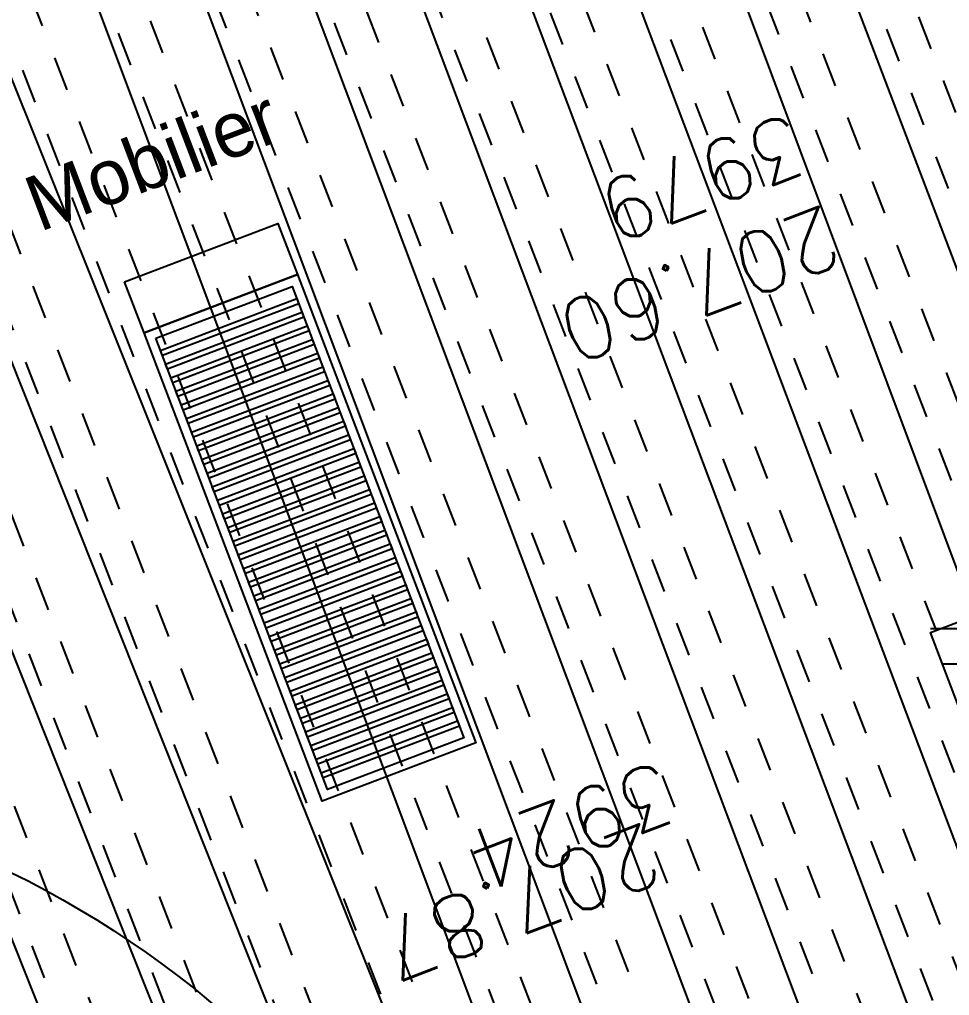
# Model space of a CAD drawing. Header units: centimetres. Extents: x 212517 to 243222, y -357108 to -330212.
# Drawn here: x 223902 to 224412, y -347711 to -347175 of the extents above; entities that cross this region are included whole.
import ezdxf
from ezdxf.enums import TextEntityAlignment as Align
from ezdxf.lldxf.tags import DXFTag

# ---------------------------------------------------------------- set-up
doc = ezdxf.new("R2010")
doc.units = ezdxf.units.CM
for name, color, linetype, plot in [('Fond topo - N', 252, 'Continuous', False), ('Fond topo - NCACHE', 252, 'Continuous', False), ('Fond topo - ZCACHE', 252, 'Continuous', False)]:
    doc.layers.add(name, color=color, linetype=linetype, plot=plot)
doc.layers.add('Fond topo - P', color=252, linetype='Continuous', lineweight=50)
for name, color, linetype in [('Fond topo - Z_500', 252, 'Continuous'), ('prlm-VRD', 2, 'Continuous'), ('SA - bât A-B', 252, 'Continuous'), ('SA - couvre sol', 252, 'Continuous'), ('SA - ECL-réso', 252, 'Eclairage public'), ('SA - platelage bois', 252, 'Continuous')]:
    doc.layers.add(name, color=color, linetype=linetype)
doc.styles.add('Arial', font='arial.ttf')
doc.styles.add('Lignes', font='arial.ttf', dxfattribs={"height": 0.35})
doc.styles.add('SIMPLEX', font='simplex_.ttf', dxfattribs={"height": 1.25})
tags = doc.linetypes.add('Eclairage public', pattern='A,5,-0.25,["ECL",Lignes,S=1,R=0,X=0,Y=-0.18],-1.25', length=6.5).pattern_tags.tags
tags[15:16] = [DXFTag(74, 4), DXFTag(75, 0), DXFTag(340, '0'), DXFTag(46, 0.0), DXFTag(50, 0.0), DXFTag(44, 0.0), DXFTag(45, 0.0)]
tags[4:5] = [DXFTag(74, 4), DXFTag(75, 0), DXFTag(340, '0'), DXFTag(46, 0.0), DXFTag(50, 0.0), DXFTag(44, 0.0), DXFTag(45, 0.0)]

# ---------------------------------------------------------------- blocks, each defined once
blk = doc.blocks.new('PTOPO')
at = {"layer": 'Fond topo - NCACHE', "style": 'SIMPLEX'}
blk.add_attdef('MAT', text='', height=0.34, dxfattribs=at).set_placement((0.09999999986030161, -0.09999999962747097), align=Align.TOP_LEFT)
at = {"layer": 'Fond topo - ZCACHE', "style": 'SIMPLEX'}
blk.add_attdef('ALT', (0.09999999986030161, 0.09999999962747097), '', height=0.34, dxfattribs=at)
blk = doc.blocks.new('A$C1F970F0F')
at = {"layer": 'SA - couvre sol'}
h = blk.add_hatch(dxfattribs=at)
h.set_pattern_fill('PELOUSE6', color=256, scale=20.0000003, angle=-10.72360141139323, style=0, pattern_type=2)
h.set_pattern_definition([(349.2763985886067, (-277130161.1279894, -473864756.7787022), (22.32856350872324, 117.9043497231417), [37.5000005625, -202.5000030375]), (79.27639858860677, (-277130147.3110734, -473864759.3953308), (-235.8086994462835, 44.65712701744649), [15.000000225, -105.000001575]), (79.27639858860677, (-277130138.0997961, -473864761.1397498), (-235.8086994462835, 44.65712701744649), [15.000000225, -105.000001575]), (79.27639858860677, (-277130142.7054347, -473864760.2675403), (-235.8086994462835, 44.65712701744649), [18.75000028125, -101.25000151875]), (112.9664661186067, (-277130151.916716, -473864758.5231205), (-191.1515722884832, 280.4658259369293), [12.00000018, -420.7461593111922]), (45.58633105860677, (-277130133.4941673, -473864762.0119574), (22.32856353476547, 117.9043498154048), [12.00000018, -420.7461593111923]), (45.58633105860677, (-277130124.2828801, -473864763.7563783), (22.32856353476547, 117.9043498154048), [26.00000039, -406.6661590999923]), (112.9664661186067, (-277130161.1279894, -473864756.7787022), (-191.1515722884832, 280.4658259369293), [26.00000039, -406.6661590999922]), (349.2763985886067, (-277130073.3609553, -473864750.4999832), (22.32856350872324, 117.9043497231417), [44.42455106636825, -195.5754525336318]), (349.2763985886067, (-277130085.1249766, -473864728.4255323), (22.32856350872324, 117.9043497231417), [82.81008944215131, -56.09585564143782, 43.07431864611476, -58.01973967029608]), (349.2763985886067, (-277130096.7337571, -473864706.3804808), (22.32856350872324, 117.9043497231417), [119.4799495921992, -46.28746189431191, 29.47870124218051, -44.75389087130835]), (349.2763985886067, (-277130108.4191755, -473864684.3209158), (22.32856350872324, 117.9043497231417), [100.4611429069171, -139.5388606930829]), (349.2763985886067, (-277130104.5097786, -473864665.2146754), (22.32856350872324, 117.9043497231417), [65.56973938354608, -174.4302642164539])])
h.paths.add_polyline_path([(-3298.165509577112, 2675.607043131192), (-3333.056756284105, 2871.395554203723), (-3431.982729456081, 2853.766095122478), (-3467.0716222672, 3050.663961028087), (-3368.145649112554, 3068.293420017826), (-3403.234541883467, 3265.191286010609), (-3797.030273717561, 3195.013500392702), (-3814.574720123121, 3293.462433345506), (-3519.227921227619, 3346.095772507767), (-3554.31681402141, 3542.993638504882), (-3652.765747051507, 3525.449192066567), (-3670.310193457068, 3623.898125019371), (-3473.412327505706, 3658.987017821825), (-3526.045666699509, 3954.333816675906), (-3427.59673366941, 3971.878263114222), (-3199.716966173931, 2693.153391904228)])
at = {"layer": 'SA - platelage bois'}
h = blk.add_hatch(dxfattribs=at)
h.set_pattern_fill('PASSERELLE', color=256, scale=150, angle=-79.57359988551433, style=0, pattern_type=2)
h.set_pattern_definition([(280.4264001144857, (-277130161.1279894, -473864756.7787022), (55.32121061969438, 10.17969329456503), []), (280.4264001144857, (-277130142.6875859, -473864753.3854711), (55.32121061969438, 10.17969329456503), [18.75, -18.75]), (280.4264001144857, (-277130124.2471823, -473864749.99224), (55.32121061969438, 10.17969329456503), [18.75, -18.75])])
h.paths.add_polyline_path([(-4335.267744219151, 4440.927387803801), (-4492.490680990537, 4412.908908511484), (-4468.981122882024, 4280.987338359439), (-4647.173052249411, 4249.232004214435), (-4585.76748988437, 3904.660738842532), (-4684.216422805634, 3887.116292478393), (-4660.177072840863, 3752.221847930361), (-4463.279206866626, 3787.310740728484), (-4410.645867672823, 3491.963941874403), (-4607.543733624184, 3456.875049071948), (-4589.999287218625, 3358.426116119144), (-4491.550354280032, 3375.970562574789), (-4456.461461509119, 3179.072696582007), (-4554.910394430382, 3161.528250217867), (-4537.365948024823, 3063.079317265063), (-4143.570216190728, 3133.25710288297), (-4064.620207443004, 2690.236904562595), (-4261.518073302859, 2655.14801174281), (-4270.290296560057, 2704.372478182124), (-4368.739229498649, 2686.828031726479), (-4333.843767498192, 2491.015584049302), (-3298.165509577112, 2675.607043131192), (-3324.284533135743, 2822.171087690233), (-3718.080264969837, 2751.993302072327), (-3726.852488209704, 2801.217768603146), (-3431.982729456081, 2853.766095122478), (-3467.0716222672, 3050.663961028087), (-3761.941380923771, 2998.115634395587), (-3814.574720123121, 3293.462433345506), (-3519.227921227619, 3346.095772507767), (-3554.31681402141, 3542.993638504882), (-3652.765747051507, 3525.449192066567), (-3670.310193457068, 3623.898125019371), (-3473.412327505706, 3658.987017821825), (-3526.045666699509, 3954.333816675906), (-4226.313273780827, 3829.540107731822)])
at = {"layer": 'SA - bât A-B', "linetype": 'Continuous', "ltscale": 2.539999961853027, "elevation": 9.999999999999998e-08, "flags": 128}
blk.add_lwpolyline([(-3761.941380923771, 2998.115634395587), (-3814.574720123121, 3293.462433345506), (-3519.227921227619, 3346.095772507767)], dxfattribs=at)
for points in [[(-4213.04097762436, 3564.762539039226), (-4124.436937925416, 3580.552540772689), (-4119.173604040837, 3551.017860941265), (-4207.77764375711, 3535.227859116297)], [(-4207.77764375711, 3535.227859116297), (-4119.173604040837, 3551.017860941265), (-4070.926376472858, 3280.283295258922), (-4159.530416171803, 3264.49329352546)], [(-4201.977974766923, 3531.182634843959), (-4123.218828381803, 3545.218191964075), (-4076.726045463046, 3284.328519531259), (-4155.485191830837, 3270.29296250265)], [(-4200.720887388438, 3524.128612610982), (-4121.961741003319, 3538.164169731097), (-4121.435407539368, 3535.210701733658), (-4200.194553924489, 3521.175144613542)], [(-4199.317331665734, 3516.252697953857), (-4120.558185263284, 3530.288255165478), (-4120.031851931047, 3527.334787098195), (-4198.790998184454, 3513.299230047924)], [(-4197.91377594303, 3508.376783296732), (-4119.154629540581, 3522.412340508353), (-4118.628296208341, 3519.45887244107), (-4197.387442484626, 3505.423315395131)], [(-4196.510220220324, 3500.500868639607), (-4117.751073840752, 3514.536425855561), (-4117.224740468308, 3511.582957875451), (-4195.983886853427, 3497.547400755335)], [(-4195.106664503167, 3492.62495407832), (-4116.347518135376, 3506.66051110693), (-4115.821184745602, 3503.707043218326), (-4194.580331130722, 3489.67148609821)], [(-4193.703108780462, 3484.749039421195), (-4114.943962378013, 3498.784596632816), (-4114.417629022897, 3495.831128561201), (-4193.176775408017, 3481.795571441085)], [(-4192.299553057757, 3476.87312476407), (-4113.540406672637, 3490.908681884186), (-4113.014073300194, 3487.955213904076), (-4191.773219667984, 3473.919656875466)], [(-4190.895997335052, 3468.997210106946), (-4112.136851041439, 3483.03276724439), (-4111.610517560159, 3480.079299338457), (-4190.369663945279, 3466.043742218341)], [(-4189.492441703853, 3461.12129546715), (-4110.733295318733, 3475.156852587265), (-4110.206961860331, 3472.203384685664), (-4188.966108222574, 3458.167827561217)], [(-4188.088885963819, 3453.245380901531), (-4109.329739596028, 3467.28093793014), (-4108.803406229132, 3464.327470045869), (-4187.562552522746, 3450.291912908424)], [(-4186.685330241115, 3445.369466244406), (-4107.926183878871, 3459.405023368854), (-4107.399850506426, 3456.451555388744), (-4186.158996800041, 3442.415998251299)], [(-4185.281774541287, 3437.493551591613), (-4106.522628156166, 3451.529108711729), (-4105.996294783722, 3448.575640731619), (-4184.755441151512, 3434.540083703009)], [(-4183.878218818581, 3429.617636934488), (-4105.119072433462, 3443.653194054604), (-4104.592739043688, 3440.699726166), (-4183.351885428808, 3426.664169045885)], [(-4182.474663078548, 3421.741722368869), (-4103.715516710757, 3435.777279397479), (-4103.189183320983, 3432.823811508875), (-4181.948329723432, 3418.788254297254)], [(-4181.071107355842, 3413.865807711744), (-4102.311960988052, 3427.901364740354), (-4101.785627598278, 3424.94789685175), (-4180.544774000727, 3410.912339640129)], [(-4179.667551633138, 3405.98989305462), (-4100.908405339524, 3420.025450192064), (-4100.382071898451, 3417.071982198958), (-4179.141218260694, 3403.03642507451)], [(-4178.263996001939, 3398.113978414824), (-4099.504849616818, 3412.149535534939), (-4098.978516158416, 3409.196067633338), (-4177.737662560865, 3395.160510421717)], [(-4176.860440279233, 3390.238063757699), (-4098.10129391699, 3404.273620882147), (-4097.574960435712, 3401.320152976214), (-4176.334106838161, 3387.284595764592)], [(-4175.456884562076, 3382.362149196412), (-4096.697738194285, 3396.397706225021), (-4096.171404804512, 3393.444238336418), (-4174.930551115455, 3379.408681107468)], [(-4174.053328839372, 3374.486234539288), (-4095.294182454251, 3388.521791659403), (-4094.767849081808, 3385.568323679293), (-4173.526995484256, 3371.532766467672)], [(-4172.649773116667, 3366.610319882162), (-4093.890626731547, 3380.645877002278), (-4093.364293376432, 3377.692408930662), (-4172.123439744222, 3363.656851902053)], [(-4171.246217393962, 3358.734405225038), (-4092.487071008842, 3372.769962345153), (-4091.960737619068, 3369.816494456549), (-4170.719884021517, 3355.780937244928)], [(-4169.842661671257, 3350.858490567913), (-4091.083515286137, 3364.894047688028), (-4090.557181936569, 3361.94057971225), (-4169.316328298813, 3347.905022587803)], [(-4168.439105931223, 3342.982576002294), (-4089.679959654939, 3357.018133048232), (-4089.153626213864, 3354.064665055126), (-4167.912772598984, 3340.02910793501)], [(-4167.035550300024, 3335.106661362498), (-4088.276403914904, 3349.142218482613), (-4087.75007049116, 3346.188750398001), (-4166.50921687628, 3332.153193277885)], [(-4165.631994600196, 3327.230746709705), (-4086.872848215076, 3341.266303829821), (-4086.346514768455, 3338.312835740876), (-4165.105661136246, 3324.277278712267)], [(-4164.228438877491, 3319.35483205258), (-4085.469292492371, 3333.390389172696), (-4084.942959119927, 3330.436921192586), (-4163.702105413541, 3316.401364055141)], [(-4162.824883137457, 3311.478917486962), (-4084.065736769666, 3325.514474515571), (-4083.539403397222, 3322.561006535461), (-4162.298549782342, 3308.525449415346)], [(-4161.421327414752, 3303.603002829836), (-4082.662181029633, 3317.638559949952), (-4082.135847674517, 3314.685091878337), (-4160.894994059637, 3300.649534758221)], [(-4160.017771692048, 3295.727088172712), (-4081.258625306928, 3309.762645292827), (-4080.732291974689, 3306.809177225544), (-4159.491438319603, 3292.773620192602)], [(-4158.614215969343, 3287.851173515586), (-4079.855069584223, 3301.886730635702), (-4079.328736234655, 3298.933262659924), (-4158.087882619774, 3284.897705539809)], [(-4157.210660246637, 3279.975258858462), (-4078.451513953024, 3294.010815995906), (-4077.92518051195, 3291.0573480028), (-4156.68432689707, 3277.021790882684)]]:
    blk.add_lwpolyline(points, close=True, dxfattribs=at)
at = {"layer": 'SA - ECL-réso', "ltscale": 0.75, "elevation": 9.999999999999998e-08, "flags": 128}
blk.add_lwpolyline([(-4147.194311888063, 4080.129968697482, 0.3461317724329636), (-4369.874974451702, 4227.062549708057, 0.2412726222501949), (-4615.533278049003, 3923.516989128872, 0.2293300014511306), (-4512.327666494318, 3346.350587378748, -0.3310049230299431), (-4115.302226212525, 2825.990739713797, -0.235092745844293), (-3418.516958922506, 2955.622052266285, -0.471621246903067), (-3636.203820858852, 3578.55210960342)], format="xyb", dxfattribs=at)
at = {"layer": 'SA - platelage bois', "elevation": 9.999999999999998e-08, "flags": 128}
blk.add_lwpolyline([(-3761.941380923771, 2998.115634395587), (-3814.574720123121, 3293.462433345506), (-3519.227921227619, 3346.095772507767)], dxfattribs=at)
at = {"layer": 'Fond topo - P', "ltscale": 2}
ref = blk.add_blockref('PTOPO', (-3819.031050312029, 3546.745562815967), dxfattribs=dict(at, xscale=99.99999999999994, yscale=99.99999999999994, zscale=99.99999999999994, rotation=190.0656205306617))
ref.add_attrib('MAT', '3979', dxfattribs={"layer": 'Fond topo - N', "color": 0, "ltscale": 2, "height": 33.99999999999999, "rotation": 190.0656204987762, "style": 'SIMPLEX'}).set_placement((-3830.624892178588, 3554.843885383314), align=Align.TOP_LEFT)
ref.add_attrib('ALT', '207.60', (-3827.129373058056, 3535.151721006943), dxfattribs={"layer": 'Fond topo - Z_500', "color": 0, "ltscale": 2, "height": 33.99999999999999, "rotation": 190.0656204987762, "style": 'SIMPLEX'})
ref = blk.add_blockref('PTOPO', (-3955.588762617328, 3210.754573635256), dxfattribs=dict(at, xscale=99.99999999999994, yscale=99.99999999999994, zscale=99.99999999999994, rotation=190.0656205306617))
ref.add_attrib('MAT', '3924', dxfattribs={"layer": 'Fond topo - N', "color": 0, "ltscale": 2, "height": 33.99999999999999, "rotation": 190.0656204987762, "style": 'SIMPLEX'}).set_placement((-3967.182604483886, 3218.852896202603), align=Align.TOP_LEFT)
ref.add_attrib('ALT', '207.87', (-3986.93402354195, 3220.441887756609), dxfattribs={"layer": 'Fond topo - Z_500', "color": 0, "ltscale": 2, "height": 33.99999999999999, "rotation": 190.0656204987762, "style": 'SIMPLEX'})
at = {"layer": 'SA - bât A-B', "style": 'Arial', "width": 0.9703073501586914}
blk.add_text('Mobilier', height=30.3049096, rotation=10.10452419321967, dxfattribs=at).set_placement((-4253.843019829565, 3600.2186913189))

msp = doc.modelspace()

# ---------------------------------------------------------------- block references
at = {"layer": 'prlm-VRD', "rotation": 10.72360141139323}
msp.add_blockref('A$C1F970F0F', (228762.2467792132, -350037.5300254133), dxfattribs=at)

doc.saveas('drawing.dxf')
